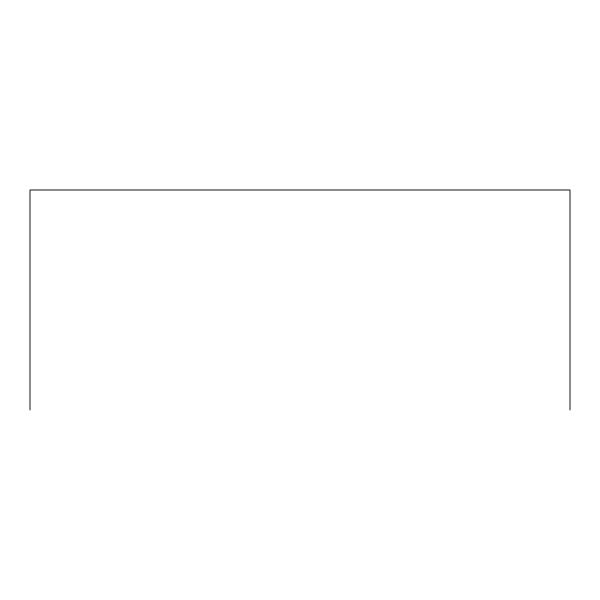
<?xml version="1.0" encoding="UTF-8"?>
<svg xmlns="http://www.w3.org/2000/svg" width="600" height="600" viewBox="0 0 600 600"><rect width="100%" height="100%" fill="white"/><g stroke="black" fill="none" stroke-linecap="round" stroke-linejoin="round"><path stroke-width="0.9" d="M570 410.01L570 189.99L30 189.99L30 410.01"/></g></svg>
